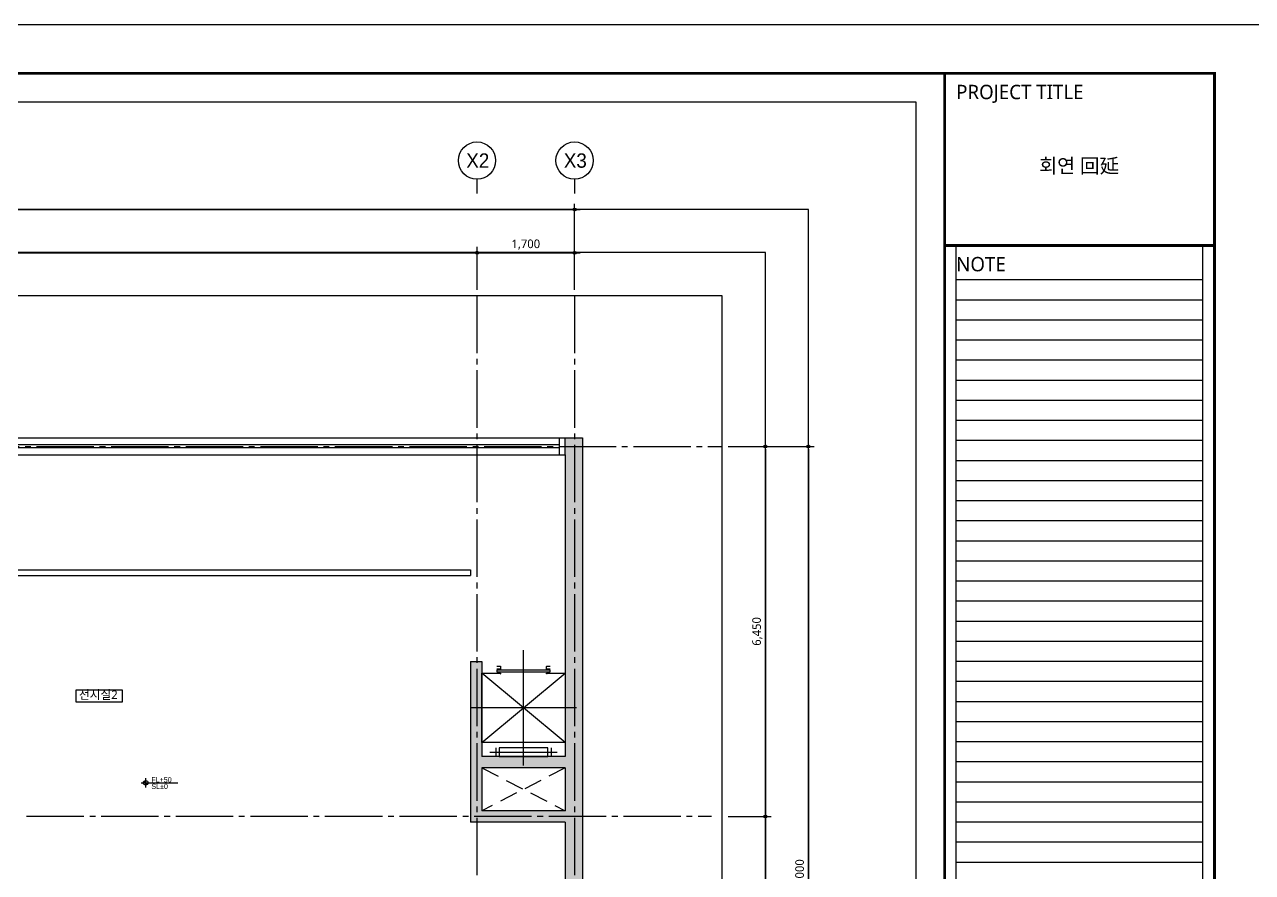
# Model space of a CAD drawing. Header units: millimetres. Extents: x 2135 to 254135, y 1035 to 90135.
# Drawn here: x 190101 to 211497, y 75360 to 90135 of the extents above; entities that cross this region are included whole.
import ezdxf
from ezdxf.enums import TextEntityAlignment as Align

# ---------------------------------------------------------------- set-up
doc = ezdxf.new("R2010")
doc.units = ezdxf.units.MM
for name, pattern in [('CEN3', [26, 20, -2, 2, -2]), ('CENTER2', [28.575, 19.05, -3.175, 3.175, -3.175]), ('HIDDEN2', [4.7625, 3.175, -1.5875])]:
    doc.linetypes.add(name, pattern=pattern)
doc.layers.get('Defpoints').update_dxf_attribs({"color": 157})
for name, color, linetype in [('A-01-CNTL', 1, 'CENTER2'), ('A-01-OPEN', 1, 'HIDDEN2'), ('A-02-WALL', 2, 'Continuous'), ('A-03-TEXT', 3, 'Continuous'), ('A-05-ELEV', 5, 'Continuous'), ('A-07-DIM', 7, 'Continuous'), ('A-07-SYM', 7, 'Continuous'), ('A-251-HACH', 253, 'Continuous'), ('A-TEXT-NOTE', 7, 'Continuous'), ('A-TXT1', 3, 'Continuous'), ('AA-DWXM-WIND', 4, 'Continuous'), ('form_TED.A', 40, 'Continuous'), ('TEXT1_TED.A', 2, 'Continuous'), ('TEXT2_TED.A', 3, 'Continuous'), ('WA2(가벽)_TED.A', 7, 'Continuous'), ('현황레벨P', 7, 'Continuous')]:
    doc.layers.add(name, color=color, linetype=linetype)
doc.styles.add('TEXT', font='malgun.ttf')
doc.styles.add('돋움', font='')
doc.styles.add('맑은고딕', font='malgun.ttf')
doc.styles.get('돋움').set_extended_font_data('Dotum')
doc.dimstyles.new('HR-100', dxfattribs={"dimscale": 120, "dimtxt": 3, "dimasz": 1, "dimexe": 2, "dimexo": 2, "dimgap": 1, "dimtad": 1, "dimdec": 0, "dimdsep": 46, "dimlunit": 6, "dimtxsty": '맑은고딕', "dimblk": 'DIMDOT', "dimcen": 2.5, "dimdle": 1.5, "dimclrd": 7, "dimclrt": 3, "dimadec": 0, "dimazin": 0, "dimtfac": 1, "dimtdec": 0, "dimtix": 1, "dimtmove": 2, "dimatfit": 3, "dimfxl": 1, "dimtvp": 1, "dimtolj": 1, "dimtzin": 0, "dimlwd": -1, "dimarcsym": 0})

# ---------------------------------------------------------------- blocks, each defined once
blk = doc.blocks.new('1400X1030_8_P1')
at = {"color": 0, "linetype": 'Continuous'}
for p, q in [((-485, 1505), (-485, 1355)), ((485, 1355), (485, 1505)), ((585, 1430), (-585, 1430)), ((725, 1265), (-725, 53)), ((-725, 1265), (725, 53))]:
    blk.add_line(p, q, dxfattribs=at)
for points in [[(-425, 1505), (-425, 1355), (425, 1355), (425, 1505)], [(-460, 40), (460, 40), (460, 0), (-460, 0)]]:
    blk.add_lwpolyline(points, close=True, dxfattribs=at)
for points in [[(0, 1665), (0, 659), (0, -347)], [(-410, 65), (-400, 65), (-400, 53), (-725, 53), (-725, 1265), (725, 1265), (725, 53), (400, 53), (400, 65), (410, 65), (400, 65)], [(-925, 659), (0, 659), (925, 659)]]:
    blk.add_lwpolyline(points, dxfattribs=at)
for points in [[(-465, -15), (-405, -15, -0.414214), (-400, -20), (-400, -60, -0.414214), (-405, -65), (-465, -65)], [(465, -65), (405, -65, -0.414214), (400, -60), (400, -20, -0.414214), (405, -15), (465, -15)]]:
    blk.add_lwpolyline(points, format="xyb", dxfattribs=at)
blk = doc.blocks.new('FORM_TED.A')
at = {"layer": 'Defpoints', "color": 143, "ltscale": 100, "true_color": 0x7aafdf}
for points in [[(12, 13.5), (355, 13.5), (355, 283.5), (12, 283.5)], [(30.75, 32.25), (336.25, 32.25), (336.25, 264.75), (30.75, 264.75)], [(38.25, 39.75), (328.75, 39.75), (328.75, 257.25), (38.25, 257.25)], [(45.75, 47.25), (321.25, 47.25), (321.25, 249.75), (45.75, 249.75)]]:
    blk.add_lwpolyline(points, close=True, dxfattribs=at)
at = {"layer": 'form_TED.A', "color": 253, "ltscale": 30}
for p, q in [((362, 8.5), (362, 258.5)), ((405, 8.5), (405, 258.5)), ((405, 252.5), (362, 252.5)), ((405, 249), (362, 249)), ((405, 245.5), (362, 245.5)), ((405, 242), (362, 242)), ((405, 238.5), (362, 238.5)), ((405, 235), (362, 235)), ((405, 231.5), (362, 231.5)), ((405, 228), (362, 228)), ((405, 224.5), (362, 224.5)), ((405, 221), (362, 221)), ((405, 217.5), (362, 217.5)), ((405, 214), (362, 214)), ((405, 210.5), (362, 210.5)), ((405, 207), (362, 207)), ((405, 203.5), (362, 203.5)), ((405, 200), (362, 200)), ((405, 196.5), (362, 196.5)), ((405, 193), (362, 193)), ((405, 189.5), (362, 189.5)), ((405, 186), (362, 186)), ((405, 182.5), (362, 182.5)), ((405, 179), (362, 179)), ((405, 175.5), (362, 175.5)), ((405, 172), (362, 172)), ((405, 168.5), (362, 168.5)), ((405, 165), (362, 165)), ((405, 161.5), (362, 161.5)), ((405, 158), (362, 158)), ((405, 154.5), (362, 154.5)), ((405, 151), (362, 151))]:
    blk.add_line(p, q, dxfattribs=at)
at = {"layer": 'form_TED.A', "ltscale": 30}
blk.add_lwpolyline([(420, 0), (0, 0), (0, 297), (420, 297)], close=True, dxfattribs=at)
at = {"layer": 'form_TED.A', "ltscale": 30, "const_width": 0.5}
blk.add_lwpolyline([(407, 8.5), (7, 8.5), (7, 288.5), (407, 288.5)], close=True, dxfattribs=at)
for points in [[(360, 8.5), (360, 288.5)], [(407, 258.5), (360, 258.5)]]:
    blk.add_lwpolyline(points, dxfattribs=at)
at = {"layer": 'TEXT2_TED.A', "style": '맑은고딕'}
for s, p in [('PROJECT TITLE', (362, 286.5)), ('NOTE', (362, 256.5))]:
    blk.add_text(s, height=2.5, dxfattribs=at).set_placement(p, align=Align.TOP_LEFT)
blk = doc.blocks.new('DIMDOT')
blk.add_line((-2, 0), (2, 0))
blk.add_circle((0, 0), 0.5)
blk = doc.blocks.new('*D213')
at = {"layer": 'A-07-DIM', "color": 0, "lineweight": -2, "ltscale": 50, "transparency": 16777216}
for p, q in [((177285, 85510), (177285, 86260)), ((197985, 85510), (197985, 86260))]:
    blk.add_line(p, q, dxfattribs=at)
at = {"layer": 'A-07-DIM', "color": 7, "ltscale": 50, "transparency": 16777216}
blk.add_line((177335, 86160), (197935, 86160), dxfattribs=at)
at = {"layer": 'Defpoints', "color": 0, "ltscale": 50, "transparency": 16777216}
for p in [(197985, 86160), (177285, 85410, 0), (197985, 85410, 0)]:
    blk.add_point(p, dxfattribs=at)
at = {"layer": 'A-07-DIM', "color": 7, "ltscale": 50, "transparency": 16777216, "xscale": 50, "yscale": 50, "zscale": 50, "rotation": 180}
blk.add_blockref('DIMDOT', (177285, 86160), dxfattribs=at)
at = {"layer": 'A-07-DIM', "color": 7, "ltscale": 50, "transparency": 16777216, "xscale": 50, "yscale": 50, "zscale": 50}
blk.add_blockref('DIMDOT', (197985, 86160), dxfattribs=at)
at = {"layer": 'A-07-DIM', "color": 3, "ltscale": 50, "transparency": 16777216, "insert": (187635, 86300), "char_height": 150, "attachment_point": 5, "style": '맑은고딕'}
blk.add_mtext('\\A1;20,700', dxfattribs=at)
blk = doc.blocks.new('*D214')
at = {"layer": 'A-07-DIM', "color": 0, "lineweight": -2, "ltscale": 50, "transparency": 16777216}
for p, q in [((177285, 85510), (177285, 87010)), ((199685, 85510), (199685, 87010))]:
    blk.add_line(p, q, dxfattribs=at)
at = {"layer": 'A-07-DIM', "color": 7, "ltscale": 50, "transparency": 16777216}
blk.add_line((177335, 86910), (199635, 86910), dxfattribs=at)
at = {"layer": 'Defpoints', "color": 0, "ltscale": 50, "transparency": 16777216}
for p in [(199685, 86910), (177285, 85410, 0), (199685, 85410, 0)]:
    blk.add_point(p, dxfattribs=at)
at = {"layer": 'A-07-DIM', "color": 7, "ltscale": 50, "transparency": 16777216, "xscale": 50, "yscale": 50, "zscale": 50, "rotation": 180}
blk.add_blockref('DIMDOT', (177285, 86910), dxfattribs=at)
at = {"layer": 'A-07-DIM', "color": 7, "ltscale": 50, "transparency": 16777216, "xscale": 50, "yscale": 50, "zscale": 50}
blk.add_blockref('DIMDOT', (199685, 86910), dxfattribs=at)
at = {"layer": 'A-07-DIM', "color": 3, "ltscale": 50, "transparency": 16777216, "insert": (188485, 87050), "char_height": 150, "attachment_point": 5, "style": '맑은고딕'}
blk.add_mtext('\\A1;22,400', dxfattribs=at)
blk = doc.blocks.new('*D215')
at = {"layer": 'A-07-DIM', "color": 0, "lineweight": -2, "ltscale": 50, "transparency": 16777216}
for p, q in [((197985, 85510), (197985, 86260)), ((199685, 85510), (199685, 86260))]:
    blk.add_line(p, q, dxfattribs=at)
at = {"layer": 'A-07-DIM', "color": 7, "ltscale": 50, "transparency": 16777216}
blk.add_line((198035, 86160), (199635, 86160), dxfattribs=at)
at = {"layer": 'Defpoints', "color": 0, "ltscale": 50, "transparency": 16777216}
for p in [(199685, 86160), (197985, 85410, 0), (199685, 85410, 0)]:
    blk.add_point(p, dxfattribs=at)
at = {"layer": 'A-07-DIM', "color": 7, "ltscale": 50, "transparency": 16777216, "xscale": 50, "yscale": 50, "zscale": 50, "rotation": 180}
blk.add_blockref('DIMDOT', (197985, 86160), dxfattribs=at)
at = {"layer": 'A-07-DIM', "color": 7, "ltscale": 50, "transparency": 16777216, "xscale": 50, "yscale": 50, "zscale": 50}
blk.add_blockref('DIMDOT', (199685, 86160), dxfattribs=at)
at = {"layer": 'A-07-DIM', "color": 3, "ltscale": 50, "transparency": 16777216, "insert": (198835, 86301), "char_height": 150, "attachment_point": 5, "style": '맑은고딕'}
blk.add_mtext('\\A1;1,700', dxfattribs=at)
blk = doc.blocks.new('*D217')
at = {"layer": 'A-07-DIM', "color": 0, "lineweight": -2, "ltscale": 50, "transparency": 16777216}
for p, q in [((202360, 82785), (203110, 82785)), ((202360, 76335), (203110, 76335))]:
    blk.add_line(p, q, dxfattribs=at)
at = {"layer": 'A-07-DIM', "color": 7, "ltscale": 50, "transparency": 16777216}
blk.add_line((203010, 82735), (203010, 76385), dxfattribs=at)
at = {"layer": 'Defpoints', "color": 0, "ltscale": 50, "transparency": 16777216}
for p in [(202260, 82785, 0), (202260, 76335, 0), (203010, 76335)]:
    blk.add_point(p, dxfattribs=at)
at = {"layer": 'A-07-DIM', "color": 7, "ltscale": 50, "transparency": 16777216, "xscale": 50, "yscale": 50, "zscale": 50}
for p, rotation in [((203010, 82785), 90), ((203010, 76335), 270)]:
    blk.add_blockref('DIMDOT', p, dxfattribs=dict(at, rotation=rotation))
at = {"layer": 'A-07-DIM', "color": 3, "ltscale": 50, "transparency": 16777216, "insert": (202870, 79560), "char_height": 150, "attachment_point": 5, "rotation": 90, "style": '맑은고딕'}
blk.add_mtext('\\A1;6,450', dxfattribs=at)
blk = doc.blocks.new('*D218')
at = {"layer": 'A-07-DIM', "color": 0, "lineweight": -2, "ltscale": 50, "transparency": 16777216}
for p, q in [((202360, 82785), (203860, 82785)), ((202360, 67785), (203860, 67785))]:
    blk.add_line(p, q, dxfattribs=at)
at = {"layer": 'A-07-DIM', "color": 7, "ltscale": 50, "transparency": 16777216}
blk.add_line((203760, 82735), (203760, 67835), dxfattribs=at)
at = {"layer": 'Defpoints', "color": 0, "ltscale": 50, "transparency": 16777216}
for p in [(202260, 82785, 0), (202260, 67785, 0), (203760, 67785)]:
    blk.add_point(p, dxfattribs=at)
at = {"layer": 'A-07-DIM', "color": 7, "ltscale": 50, "transparency": 16777216, "xscale": 50, "yscale": 50, "zscale": 50}
for p, rotation in [((203760, 82785), 90), ((203760, 67785), 270)]:
    blk.add_blockref('DIMDOT', p, dxfattribs=dict(at, rotation=rotation))
at = {"layer": 'A-07-DIM', "color": 3, "ltscale": 50, "transparency": 16777216, "insert": (203619, 75285), "char_height": 150, "attachment_point": 5, "rotation": 90, "style": '맑은고딕'}
blk.add_mtext('\\A1;15,000', dxfattribs=at)
blk = doc.blocks.new('*D219')
at = {"layer": 'A-07-DIM', "color": 0, "lineweight": -2, "ltscale": 50, "transparency": 16777216}
for p, q in [((202360, 76335), (203110, 76335)), ((202360, 67785), (203110, 67785))]:
    blk.add_line(p, q, dxfattribs=at)
at = {"layer": 'A-07-DIM', "color": 7, "ltscale": 50, "transparency": 16777216}
blk.add_line((203010, 76285), (203010, 67835), dxfattribs=at)
at = {"layer": 'Defpoints', "color": 0, "ltscale": 50, "transparency": 16777216}
for p in [(202260, 76335, 0), (202260, 67785), (203010, 67785)]:
    blk.add_point(p, dxfattribs=at)
at = {"layer": 'A-07-DIM', "color": 7, "ltscale": 50, "transparency": 16777216, "xscale": 50, "yscale": 50, "zscale": 50}
for p, rotation in [((203010, 76335), 90), ((203010, 67785), 270)]:
    blk.add_blockref('DIMDOT', p, dxfattribs=dict(at, rotation=rotation))
at = {"layer": 'A-07-DIM', "color": 3, "ltscale": 50, "transparency": 16777216, "insert": (202870, 72060), "char_height": 150, "attachment_point": 5, "rotation": 90, "style": '맑은고딕'}
blk.add_mtext('\\A1;8,550', dxfattribs=at)
blk = doc.blocks.new('CA002')
at = {"layer": '현황레벨P'}
h = blk.add_hatch(color=256, dxfattribs=at)
h.paths.add_polyline_path([(-0.15, 0.32, 0.414214), (-0.32, -0.15), (0, 0)])
h.paths.add_polyline_path([(0.32, 0.15), (0, 0), (0.15, -0.32, 0.414214)])
for p, q in [((-0.64, -0.3), (4.51, 2.15)), ((0.3, -0.64), (-0.3, 0.64))]:
    blk.add_line(p, q, dxfattribs=at)
blk.add_circle((0, 0), 0.354, dxfattribs=at)

msp = doc.modelspace()

# ---------------------------------------------------------------- hatches: boundary and pattern name
at = {"layer": 'A-251-HACH'}
h = msp.add_hatch(color=256, dxfattribs=at)
h.dxf.hatch_style = 1
h.paths.add_polyline_path([(199821, 82935.4), (199521, 82935.4), (199521, 82635.4), (199521, 77383.4), (198071, 77383.4), (198071, 79035.4), (197871, 79035.4), (197871, 76235.4), (199521, 76235.4), (199521, 67935.4), (190065.6, 67935.4), (189113.3, 72571.5), (188877.3, 72227.1), (189759.4, 67935.4), (189759.4, 67935.4), (189759.4, 67935.3), (189821, 67635.4), (199821, 67635.4)])
h.paths.add_polyline_path([(199521, 76435.4), (198071, 76435.4), (198071, 77183.4), (199521, 77183.4)], flags=16)
h.paths.add_polyline_path([(189421, 82935.4), (177121, 82935.4), (177121, 75285.4), (181155.3, 77845.2), (181155.3, 81235.4), (181035.3, 81235.4), (180921, 81235.4), (180921, 78051.8), (177421, 75831), (177421, 82635.4), (180921, 82635.4), (180921, 82335.4), (181155.3, 82335.4), (181155.3, 82635.4), (189421, 82635.4)])
h.paths.add_polyline_path([(177421, 74785.4), (177121, 74785.4), (177121, 67635.4), (189259.4, 67635.4), (189259.4, 67935.4), (177421, 67935.4)])
h.paths.add_polyline_path([(177421, 75475.7), (177121, 75285.4), (177421, 75285.4)])
h.paths.add_polyline_path([(189759.4, 67935.3), (189759.4, 67635.4), (189821, 67635.4)], flags=17)

# ---------------------------------------------------------------- linework, layer by layer
at = {"layer": 'A-01-CNTL', "linetype": 'CEN3', "ltscale": 50}
for p, q in [((197984.6, 85410.4), (197984.6, 65160.4)), ((199684.6, 85410.4), (199684.6, 65160.4)), ((174709.6, 82785.4), (202259.6, 82785.4)), ((190136.1, 76340.4), (202071, 76340.4))]:
    msp.add_line(p, q, dxfattribs=at)
at = {"layer": 'A-01-OPEN', "ltscale": 100}
for p, q in [((199521, 77183.4), (198071, 76435.4)), ((198071, 77183.4), (199521, 76435.4))]:
    msp.add_line(p, q, dxfattribs=at)
at = {"layer": 'A-02-WALL'}
for p, q in [((199521, 82635.4), (199521, 77383.4)), ((197871, 79035.4), (197871, 76235.4)), ((197871, 79035.4), (198071, 79035.4)), ((198071, 79035.4), (198071, 77383.4)), ((199521, 77383.4), (198071, 77383.4)), ((199521, 77183.4), (198071, 77183.4)), ((198071, 77183.4), (198071, 76435.4)), ((199521, 77183.4), (199521, 76435.4)), ((199521, 76435.4), (198071, 76435.4)), ((199521, 76235.4), (197871, 76235.4)), ((199521, 76235.4), (199521, 67935.4))]:
    msp.add_line(p, q, dxfattribs=at)
msp.add_lwpolyline([(199521, 82935.4), (199821, 82935.4), (199821, 67635.4), (189759.4, 67635.4)], dxfattribs=at)
at = {"layer": 'A-05-ELEV', "ltscale": 100}
for p, q in [((188471, 80635.4), (197871, 80635.4)), ((188471, 80535.4), (197871, 80535.4)), ((197871, 80635.4), (197871, 80535.4))]:
    msp.add_line(p, q, dxfattribs=at)
at = {"layer": 'A-07-SYM', "ltscale": 50}
for p, q in [((197984.6, 87440.4), (197984.6, 87190.4)), ((199684.6, 87440.4), (199684.6, 87190.4))]:
    msp.add_line(p, q, dxfattribs=at)
for centre in [(197984.6, 87765.4), (199684.6, 87765.4)]:
    msp.add_circle(centre, 325, dxfattribs=at)
at = {"layer": 'A-TEXT-NOTE'}
msp.add_lwpolyline([(191808.5, 78535.6), (190991.9, 78535.6), (190991.9, 78335.6), (191808.5, 78335.6)], close=True, dxfattribs=at)
at = {"layer": 'AA-DWXM-WIND'}
for p, q in [((199421, 82810.4), (189521, 82810.4)), ((199421, 82635.4), (199421, 82935.4)), ((199421, 82935.4), (199521, 82935.4)), ((199521, 82635.4), (199521, 82935.4)), ((199421, 82760.4), (189521, 82760.4)), ((189521, 82635.4), (199421, 82635.4)), ((199421, 82635.4), (199521, 82635.4))]:
    msp.add_line(p, q, dxfattribs=at)
msp.add_lwpolyline([(189521, 82935.4), (199421, 82935.4)], dxfattribs=at)

# ---------------------------------------------------------------- block references
at = {"linetype": 'Continuous', "rotation": 180}
msp.add_blockref('1400X1030_8_P1', (198796, 78888.4), dxfattribs=at)
at = {"layer": 'A-07-SYM', "xscale": 112.4999999997851, "yscale": 112.4999999997851, "zscale": 281.2499999999999, "rotation": 334.5321951155058}
msp.add_blockref('CA002', (192212.2, 76922.4), dxfattribs=at)
at = {"layer": 'WA2(가벽)_TED.A', "xscale": 100, "yscale": 100, "zscale": 100}
msp.add_blockref('FORM_TED.A', (170134.6, 60435.4), dxfattribs=at)

# ---------------------------------------------------------------- texts
at = {"layer": 'A-03-TEXT', "ltscale": 50, "style": '돋움'}
for s, p in [('X2', (197998.2, 87765.4)), ('X3', (199698.2, 87765.4))]:
    msp.add_text(s, height=250, dxfattribs=at).set_placement(p, align=Align.MIDDLE_CENTER)
at = {"layer": 'A-03-TEXT', "ltscale": 50, "insert": (191047.5, 78532.2), "char_height": 150, "attachment_point": 1, "style": 'TEXT'}
msp.add_mtext_dynamic_manual_height_columns('\\pxt63;전시실2', width=3095.302, gutter_width=12.5, heights=[0], dxfattribs=at)
at = {"layer": 'A-TXT1', "ltscale": 50, "style": '돋움'}
for s, p in [('SL±0', (192309.8, 76859.7)), ('FL+50', (192309.8, 76975.8))]:
    msp.add_text(s, height=90, dxfattribs=at).set_placement(p, align=Align.MIDDLE_LEFT)
at = {"layer": 'TEXT1_TED.A', "style": '맑은고딕'}
msp.add_text('회연 回延', height=250, dxfattribs=at).set_placement((208477.2, 87674), align=Align.MIDDLE_CENTER)

# ---------------------------------------------------------------- dimensions: what is measured, and where the dimension line sits
at = {"layer": 'A-07-DIM', "ltscale": 50}
for base, p1, p2, picture, middle in [((199684.6, 86910.4, 0), (177284.6, 85410.4), (199684.6, 85410.4), '*D214', (188484.6, 87050.4, 0)), ((197984.6, 86160.4, 0), (177284.6, 85410.4), (197984.6, 85410.4), '*D213', (187634.6, 86300.4, 0)), ((199684.6, 86160.4, 0), (197984.6, 85410.4), (199684.6, 85410.4), '*D215', (198834.6, 86300.9, 0))]:
    dim = msp.add_linear_dim(base=base, p1=p1, p2=p2, dimstyle='HR-100', override={"dimscale": 50}, dxfattribs=at)
    dim.commit()
    dim.dimension.update_dxf_attribs({"geometry": picture, "text_midpoint": middle})
for base, p1, p2, picture, middle in [((203009.6, 76335.4), (202259.6, 82785.4, 0), (202259.6, 76335.4, 0), '*D217', (202869.6, 79560.4)), ((203759.6, 67785.4), (202259.6, 82785.4, 0), (202259.6, 67785.4, 0), '*D218', (203619.2, 75285.4)), ((203009.6, 67785.4), (202259.6, 76335.4, 0), (202259.6, 67785.4), '*D219', (202869.6, 72060.4))]:
    dim = msp.add_linear_dim(base=base, p1=p1, p2=p2, angle=270, dimstyle='HR-100', override={"dimscale": 50}, dxfattribs=at)
    dim.commit()
    dim.dimension.update_dxf_attribs({"geometry": picture, "text_midpoint": middle})

doc.saveas('drawing.dxf')
